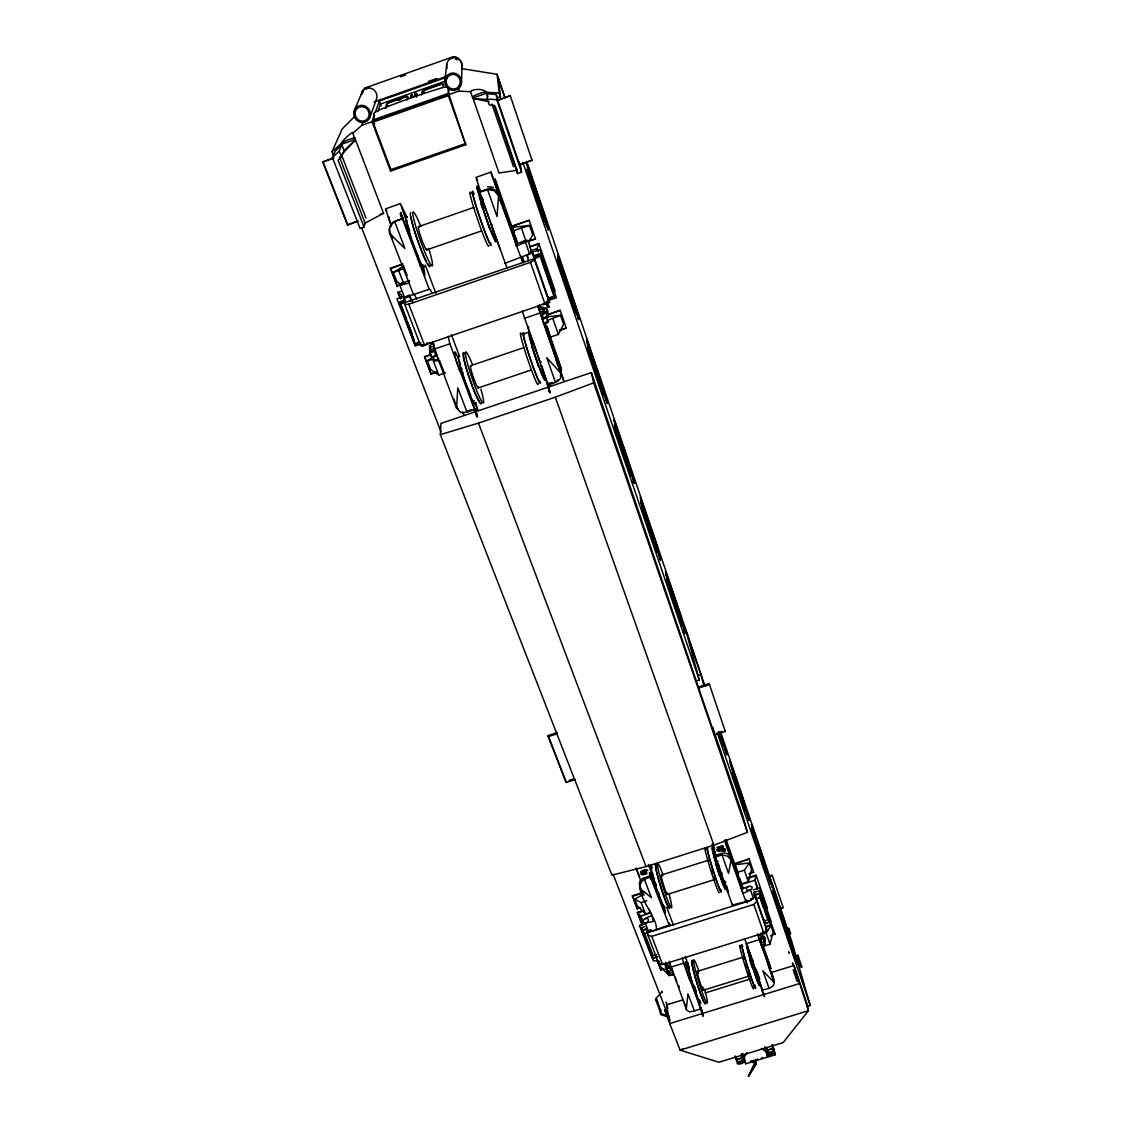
<?xml version="1.0" encoding="UTF-8"?>
<svg xmlns="http://www.w3.org/2000/svg" width="1133" height="1133" viewBox="0 0 1133 1133"><rect width="100%" height="100%" fill="white"/><g stroke="black" fill="none" stroke-linecap="round" stroke-linejoin="round"><path stroke-width="1.5" d="M470.521 91.66C472.73 88.615 485.335 88.232 486.595 93.203L472.758 98.075L470.521 91.66L458.723 91.15L448.087 94.903L465.734 144.769L390.573 171.083L372.021 121.727L374.258 115.354M465.734 144.769L448.852 94.308L373.479 120.891L373.054 122.109L390.913 169.667L390.573 171.083M574.941 304.706L578.708 319.648L558.243 259.712M461.414 83.46L462.137 65.374M458.723 91.15L458.992 85.881M713.889 732.173L712.544 727.244L742.809 815.817L747.412 832.344L713.889 845.161L645.994 866.603L611.905 875.129L440.34 434.633L440.921 423.445L591.341 372.573L714.626 734.892L725.29 731.479L724.993 730.403M467.037 412.157L460.862 412.469L456.557 408.234L457.789 387.798L467.037 412.157L474.642 409.594L449.829 343.823L448.201 336.26M431.461 352.321L429.619 347.519L433.897 346.061L438.683 360.421L434.463 361.087L433.302 357.107M432.735 350.72L429.889 351.697L431.39 357.136L435.667 355.677L435.752 354.417M435.667 355.677L434.151 350.239M436.078 372.417L431.121 374.117L424.549 356.64L429.534 354.926M487.544 189.65L494.073 190.571L498.577 195.853L497.047 216.587L487.544 189.65L479.5 192.426L506.933 267.7M431.39 357.136L431.489 355.875M506.734 215.284L516.053 243.85L526.194 240.408L527.964 240.38L527.695 241.187L516.336 246.059L514.226 236.372L507.825 217.182M427.849 342.874L427.75 344.078L422.071 346.018L422.198 344.8M447.323 95.186L373.593 121.189L373.649 113.796A8.611 1.813 -20.6 0 1 379.852 109.745A156.354 35.576 -20.5 0 1 441.813 87.864A8.639 1.827 -20.2 0 1 448.031 87.538L448.965 94.605M431.121 374.117L424.549 356.64M448.087 94.903L448.541 89.776M545.327 303.885L549.618 302.412L548.032 296.676L548.811 301.307L544.86 303.757L424.436 344.928L420.47 345.197L420.74 342.548M654.392 880.766L655.115 886.997L650.838 875.696L644.323 877.749A7.18 6.005 -9.5 0 0 639.663 885.553L641.816 891.189M686.286 1009.333L687.943 993.924L694.387 1010.891L689.53 1011.939L686.598 1009.985L669.136 961.294M444.986 80.046L446.699 64.269M443.159 87.283L443.513 84.139A11.358 1.345 -19.9 0 0 433.047 86.405A11.358 1.345 -19.9 0 0 422.127 91.688L421.504 94.931M410.741 301.236L409.679 295.458L406.818 296.435M420.47 345.197L404.807 304.55L403.957 297.427M401.209 298.305L401.691 295.147L398.023 292.087L400.501 298.517M400.246 303.049L413.899 339.263M361.342 94.365L362.503 90.484L365.123 87.963L453.455 56.664C459.431 56.409 463.383 63.703 461.952 69.028M403.065 220.114L400.969 212.678L400.232 214.123L402.555 220.284L402.597 219.236M402.555 220.284L402.895 218.428L395.12 221.133A8.866 8.554 44 0 0 390.106 232.223M390.474 268.266L397.343 286.522L390.474 268.266L402.824 263.989M432.112 293.447L430.398 289.722L429.28 289.354L401.124 215.298L400.969 212.678M422.085 94.138L422.708 90.923L440.68 84.578M722.018 854.891L727.584 856.151L731.153 860.032L728.533 873.373L722.018 854.891L715.291 857.001L732.598 905.749C734.467 902.76 759.549 901.5 753.799 894.39M417.114 94.421L416.321 95.597L415.414 93.742L416.293 93.43L417.199 95.285M416.321 95.597L416.25 94.733M416.519 97.268L416.293 93.43M415.414 93.742L415.06 95.356L415.953 95.045M414.522 96.447L415.584 91.646M412.752 95.965C411.506 98.585 413.163 94.79 411.775 96.673M411.916 94.974L410.642 96.914L411.916 94.974L412.823 96.829M407.087 100.016L407.908 96.716A11.344 1.345 -20 0 0 397.697 98.897A11.344 1.345 -20 0 0 386.594 104.236L385.291 108.315M762.92 946.423L770.043 944.214L773.088 931.907L770.922 925.604L767.423 926.043M735.076 864.762L741.095 883.981L748.346 881.715L751.59 869.563L749.338 863.006L735.076 864.762L734.708 863.544L749.154 858.998L753.686 872.297L748.885 873.798M748.262 877.565L756.065 875.115L755.017 880.228L757.495 889.278M364.033 227.011L338.101 160.22L341.5 157.02L344.12 150.618L341.883 144.812L335.226 151.114L332.422 157.529L360.025 228.413L364.033 227.011L365.109 223.13L339.461 156.949M715.447 851.45L715.546 852.257M528.12 240.564L531.816 253.07L504.681 263.394M385.772 108.456L387.387 103.4L405.302 97.07M358.141 221.261L347.463 224.985L356.782 221.261M377.785 111.742L380.419 104.066L446.048 80.882M375.377 112.181L379.286 101.035L446.501 77.285M658.854 961.945L659.746 964.296L663.4 963.503M369.726 117.719L376.34 99.562A8.129 7.676 60.8 0 0 371.369 88.402A8.129 7.676 60.8 0 0 361.512 94.436M529.564 246.753L538.826 243.553L537.169 248.495L537.623 251.342M352.816 133.283C354.459 129.431 341.67 140.988 341.217 143.565L341.5 144.288L355.181 139.472L352.816 133.283L361.767 125.338L362.999 122.109M332.422 157.529L339.206 151.114L341.883 144.812M341.5 144.288L342.067 142.956A7.265 0.935 -20.3 0 1 347.576 140.053A7.265 0.935 -20.3 0 1 354.997 137.9M354.431 110.128L362.064 92.439M362.659 92.807L363.339 91.249M333.513 155.49L332.04 151.709L342.194 128.935L355.705 115.453M347.463 224.985L322.749 162.005L333.796 157.742M754.705 1063.476L748.389 1076.35L756.263 1064.071L756.037 1063.08L754.705 1063.476L748.389 1076.35L756.037 1063.08M544.945 323.047L549.93 337.294L558.371 334.419L563.611 324.307L560.509 315.3L547.097 316.843M767.423 1055.857L767.168 1055.135L774.519 1052.897L775.085 1054.809L755.229 1060.885L756.263 1064.071L754.946 1064.482L754.139 1062.287L751.675 1061.975L745.726 1063.788L743.673 1058.25L746.916 1052.614M528.771 241.782L532.779 234.871L529.522 225.439L512.357 227.393L517.384 244.204M763.345 934.045L766.205 933.153L770.922 925.604M686.669 967.752L686.046 968.573M501.126 201.221L490.915 172.089L501.395 202.892L501.82 201.844L503.434 205.894M737.073 872.481L744.353 870.201L749.338 863.006M545.015 216.672L548.16 229.872L527.227 169.256M646.405 927.998C643.969 937.345 666.955 924.131 669.334 925.534L669.206 923.041L670.113 924.726M490.915 172.089L475.973 177.357L480.534 191.307M716.396 849.934L720.092 847.357L723.321 847.201M410.16 233.78L409.112 234.913L402.895 218.428M655.894 998.47L662.069 991.814M646.858 928.692L642.057 930.207L652.877 958.206L657.65 956.719L652.934 958.518L642.099 930.505L646.915 929.003L647.934 935.362L658.783 963.503L662.564 964.523L763.784 933.04L766.687 929.924L763.741 919.444L766.234 927.587L770.412 924.344L768.556 917.942M341.288 155.009L355.507 139.883L383.535 213.273L365.109 223.13M647.934 935.362L651.73 936.34L753.842 904.431L756.787 901.344L754.082 891.997L756.093 898.795L758.529 898.03L760.583 895.821L759.209 890.85L754.366 892.365M641.547 871.73L644.762 870.201L647.198 870.441M421.122 344.814C419.706 347.59 428.6 344.63 427.24 342.718M451.061 58.236L453.455 56.664M408.999 295.132C407.993 296.407 401.45 299.112 402.555 296.605M344.12 150.618L355.507 139.883M651.121 929.527L648.303 930.972L645.201 922.899C637.879 921.71 649.846 914.968 652.226 916.526M332.04 151.709L341.217 143.565M640.527 871.971L643.204 870.257L647.878 870.201M640.754 873.246L646.589 871.15M640.981 874.534L646.787 872.438M406.804 216.771L400.402 203.628L409.749 230.835M400.402 203.628L385.503 208.897L391.282 226.076M717.883 847.456L721.169 846.195L723.605 846.634M755.229 1060.885L755.456 1061.876L757.665 1059.341L755.201 1061.168L751.406 1061.253L751.675 1061.975M717.019 847.569L723.01 845.94M717.685 850.076L722.018 848.362L725.134 848.929M718.478 850.062L720.56 848.943M718.025 851.35L722.33 849.637L725.432 850.203M718.761 851.35L719.738 850.671M651.107 877.239C622.031 881.743 659.548 917.093 656.163 929.655M400.884 284.241L396.89 281.777L393.321 272.501L403.419 266.241M445.467 372.842L438.797 375.108L430.71 369.57L427.311 360.733L434.378 356.442M404.807 304.55L408.772 304.182L530.456 262.332L534.464 259.953L532.722 253.084L534.28 258.735M649.79 912.617L645.484 913.963L637.157 905.508L634.664 899.05L642.397 894.928M402.767 219.122C395.771 219.618 386.721 225.609 389.823 233.625L413.587 294.75L414.791 295.104L416.547 298.8M642.878 873.628L643.983 873.09M642.425 874.832L646.985 873.741M783.158 907.59L780.495 908.878L769.293 875.809L772.224 875.342L783.158 907.59L780.255 908.043M769.534 876.63L772.224 875.342M547.211 320.497L560.509 315.3M761.418 1058.038L762.651 1057.514M524.211 318.415L539.804 313.09L543.755 310.13L542.99 307.185L538.317 307.185L560.608 372.998C563.427 380.787 553.216 383.733 547.777 384.866L522.228 310.952M393.321 272.501L404.325 268.379M748.658 886.303L746.293 888.116L746.817 890.085L749.706 890.241L751.703 888.994L752.227 887.323L750.244 886.091L741.803 888.867L735.005 868.345M524.367 240.918L520.868 243.071L525.542 242.377L529.678 254.259L526.151 255.222M401.252 283.377L397.584 285.828L409.112 283.038L409.466 280.559L401.252 283.377L404.679 283.137L400.006 285.672L404.509 297.356L429.28 289.354M440.34 434.633L478.494 423.119L555.326 397.187L593.65 382.855L591.341 372.573M683.27 1048.917L680.055 1050.121L669.716 1023.581L666.586 1004.886L683.341 999.703M769.349 968.729C776.969 983.019 776.615 987.608 762.452 989.902L744.664 938.662M400.544 76.732L405.543 74.962M428.501 81.392L436.814 78.46M374.102 101.928L445.524 76.69M412.044 96.73L412.908 96.418M416.406 95.186L417.284 94.875M373.111 119.928L448.512 93.345M361.767 125.338L372.021 121.727M373.054 122.109L448.767 95.427M519.693 164.497L532.071 160.178L519.75 164.951L497.713 100.497L497.444 97.835L500.489 96.772L498.463 79.098L504.681 97.381M497.67 100.115L510.247 95.696L532.156 160.631M322.749 162.005L333.598 158.195M497.713 100.497L510.247 95.696M390.913 169.667L465.762 143.452M380.249 214.406L383.535 213.273M498.478 194.564A8.837 8.682 63.6 0 0 487.332 189.069L479.486 191.789C479.67 198.162 475.024 183.829 477.687 187.03L485.391 208.444M389.384 217.069L388.407 217.423L391.48 225.509M494.13 180.614L495.135 180.26L495.022 178.773L512.796 229.22M400.473 212.862L401.436 213.571M476.781 186.294L477.687 187.03M476.809 187.469L477.29 186.109M497.444 97.835L496.282 94.436L486.949 93.742L487.275 99.01L489.357 105.043L494.115 105.397L517.526 173.59L521.591 172.174L520.571 165.531M477.205 188.829L477.319 187.285M403.334 218.598L400.94 213.74M479.5 192.114L479.018 193.701M478.622 192.794L479.528 193.516M418.573 226.628L473.651 207.495M426.518 249.954L481.511 230.92M529.182 220.298L512.017 226.232L529.182 220.298L535.527 238.865L529.309 241.003M390.418 268.563L402.781 264.286M512.725 230.905L529.522 225.439M419.762 265.618L422.878 264.541M545.171 224.773L546.021 224.49L544.52 218.131M529.267 240.734L535.527 238.865M401.309 291.252L397.966 292.399L400.459 298.829M529.607 247.036L538.883 243.836M530.867 250.662L537.169 248.495L538.274 251.724M403.136 296.648L396.947 298.786L415.216 346.018L420.23 344.305M530.442 252.815L539.846 249.572L556.416 297.738L548.684 300.387M403.787 298.531L409.523 296.563M405.472 299.863L399.779 301.817L399.368 304.423L537.198 257.729L539.988 256.044L539.605 253.693L533.827 255.676L534.266 256.936M405.288 301.151L399.567 303.12L415.018 344.885L420.612 343.752M534.011 256.865L539.79 254.868L553.995 296.138L548.273 298.106L534.025 256.993L539.818 255.01M405.274 301.307L399.552 303.276L415.16 343.639L419.422 342.024M557.663 261.256L558.512 260.972L557.988 258.423M539.053 310.13L543.373 308.658L545.072 313.515M546.191 308.049L549.137 307.043L547.621 302.667M449.829 343.823L434.364 349.106L429.846 349.049L429.393 346.004L433.429 343.03L434.364 349.106L456.557 408.234M543.387 312.935L546.262 311.957L547.919 317.367L543.613 318.84L541.956 313.43M429.789 352.944L434.066 351.485M542.126 314.592L546.446 313.119L546.262 311.957M547.975 314.492L560.184 310.329L566.259 328.103L559.575 330.369M424.521 356.98L431.163 354.714M548.032 314.818L560.184 310.329M544.874 317.183L547.735 316.206M434.52 360.308L438.783 358.849M575.068 312.34L575.904 312.057L574.473 306.179M523.488 333.938L528.672 332.167M431.149 373.748L436.106 372.063M559.504 330.043L566.259 328.103M470.592 365.732L523.729 347.647M459.162 369.981L462.193 368.961M478.154 387.968L531.221 369.967M560.509 370.279L561.458 369.953L561.076 367.743L546.715 326.318M467.221 411.137L471.682 409.622M547.933 387.982C546.248 374.584 553.272 408.092 547.65 383.931L552.125 382.416M475.124 408.942C477.007 419.252 479.217 419.479 475.124 408.942L477.234 416.661M476.752 416.831L475.138 411.109M549.335 388.959L549.505 392.245M549.193 391.551L550.001 392.075M603.308 395.275L604.13 395.006L602.968 390.134M615.29 432.282L616.918 431.73L614.029 419.819L615.035 422.623M630.33 474.6L631.123 474.33M632.313 482.247L633.928 481.695L628.999 463.553M642.567 512.371L644.181 511.833L640.329 497.203L641.717 501.098M656.191 550.553L656.984 550.298M656.63 552.012L657.409 551.757L655.426 544.322M666.388 580.464L667.167 580.209M666.388 580.648L667.167 580.393M681.429 624.835L682.208 624.58L680.027 616.635M683.397 632.186L684.955 631.676L680.324 614.766M697.758 675.58L700.86 674.574L685.748 630.146L699.273 679.899L695.931 680.99M575.238 779.561L566.217 782.464L548.245 736.648L548.145 735.558L557.28 732.612M698.353 687.065L709.145 683.581L725.29 731.479M548.245 736.648L557.379 733.688M698.622 688.099L709.442 684.615L709.145 683.581M569.106 780.368L573.624 778.923M717.373 732.853L721.948 731.38M722.018 743.815L722.769 743.574M733.136 778.116L734.623 777.635L735.02 778.796L729.765 760.285L730.842 763.302M744.905 808.608L744.169 808.849L741.789 800.465M744.65 810.421L745.372 810.194L742.766 801.073M649.478 872.792C657.027 892.691 645.102 865.442 651.404 876.333M732.47 860.485L730.997 856.633L732.371 862.695L730.374 856.987A7.209 6.047 -12.8 0 0 721.494 853.418L714.937 855.486L715.504 859.749L713.308 852.653L718.988 866.901L718.294 863.672M649.974 875.667L649.903 872.651M713.988 855.486L713.733 852.526M715.504 859.749L715.121 856.251M650.356 876.984L669.334 925.534M714.385 856.803L715.929 859.621M661.318 875.087L708.819 860.117M650.441 878.981L653.529 878.004L654.364 881.106M640.457 907.845L637.284 908.836L632.384 895.736L643.516 892.237M632.469 896.345L643.615 892.846M734.864 864.139L749.154 858.998M365.123 87.963L368.48 87.482M365.548 89.125L366.95 88.686M634.664 899.05L641.136 902.619L646.901 900.806M667.394 894.404L714.994 879.449M750.329 872.707L753.686 872.297M765.455 871.362L766.177 871.135L763.925 863.261M641.915 924.358L637.412 912.348L643.601 910.408M643.7 911.017L637.511 912.957L640.91 916.016L642.142 919.217M748.431 878.16L756.235 875.71M650.753 912.929L640.91 916.016L642.369 925.321L639.465 925.59L652.169 958.405M742.951 888.923L741.775 884.377L755.017 880.228L757.821 888.357M770.61 884.278L771.998 884.165M639.465 925.59L644.167 924.117M753.289 889.943L759.606 887.96L771.091 921.356L764.888 923.31M644.847 926.652L641.646 927.658L642.453 932.756L645.102 933.507L751.221 900.31M771.559 887.125L772.692 886.488M755.116 895.141L759.974 893.625M778.456 907.321L779.702 906.938L779.008 904.97L777.762 905.366L778.229 906.811L779.476 906.428L794.46 957.994L786.359 934.229L771.856 883.882M777.833 909.176L779.122 908.779L787.279 932.856M778.314 910.677L779.589 910.281M656.772 954.453L653.146 955.586L644.521 933.252M764.095 921.002L767.763 919.854L759.931 897.152M658.896 961.011L653.302 960.812L652.452 955.615M669.631 963.347L666.034 964.466L667.167 967.426M758.076 935.83L761.702 934.711L764.846 943.704L761.22 944.823L761.957 947.627L765.214 945.106L764.478 942.316M668.158 965.953L665.765 966.69L667.28 971.887L670.878 970.769L669.362 965.571M788.865 928.352L788.37 929.145L788.865 928.352L790.607 933.535L787.577 934.484L787.152 933.125L789.503 932.402L787.322 933.719M656.843 959.538L660.893 970.046L663.995 969.083M770.412 936L774.944 933.918M682.321 958.065L683.553 963.192L670.538 967.242L666.473 966.421L665.581 962.526M746.08 943.761L759.181 939.682L762.254 936.623L761.149 932.799M666.162 968.984L669.759 967.865M760.654 939.611L764.279 938.478L763.684 936.24L765.313 941.424L761.688 942.557L760.059 937.373A2.691 2.195 -13.3 0 0 759.804 937.926M787.407 933.889L790.607 933.535M658.386 960.642L660.78 966.846L669.107 975.555L671.926 974.677M697.319 971.378L743.446 957.059M655.639 1000.085L656.715 998.924L661.644 1013.851L669.348 1016.315M797.915 955.19L796.697 955.572L800.521 966.803L801.952 967.2L797.915 955.19L798.142 955.955M769.973 968.885L770.78 968.644L769.732 964.693L762.906 944.993M703.267 990.256L749.48 975.952M705.137 992.961L750.386 978.969M770.497 972.751L793.964 965.486L807.121 1004.008L808.424 1010.693L783.215 1042.558L718.889 1062.258L680.055 1050.121L808.424 1010.693L793.964 965.486M659.817 1010.31L661.006 1009.942M664.646 1010.565L665.737 1009.39M798.51 981.702L794.417 969.607L793.185 969.99L797.051 981.291L798.283 980.909M701.044 1007.959L702.828 1015.664L701.044 1007.959C709.598 1040.349 687.065 964.211 696.427 991.913M761.829 989.194L764.548 996.629M762.75 992.848L756.688 971.732M763.769 993.542L764.449 996.502M669.716 1023.581L799.176 983.656M806.937 1006.486L810.251 1005.467L791.556 940.829L720.942 732.994M742.257 1054.752L743.602 1054.341L745.726 1063.788M736.096 1059.737L742.228 1057.868L736.096 1059.737L735.19 1055.998M766.956 1050.305L773.103 1048.422L766.956 1050.305L766.177 1047.161M741.379 1053.945L742.823 1060.446L737.654 1062.032L736.308 1058.42M767.14 1048.988L768.443 1052.614L773.627 1051.013L772.026 1044.569M772.819 1045.759L774.405 1052.047L768.471 1054.511A5.523 4.362 -12.4 0 0 770.695 1054.582M768.896 1055.404L774.788 1053.605L774.519 1052.897M751.406 1061.253L757.665 1059.341M764.577 1046.821L767.466 1056.353L774.83 1054.101L775.085 1054.809M694.387 1010.891L700.803 1008.922L683.553 963.192M645.343 918.693C649.832 917.022 649.067 923.168 645.201 922.899L653.075 921.568L652.509 918.212M427.311 360.733L432.806 359.515L438.797 375.108M546.432 301.449C552.847 300.231 544.803 305.641 542.268 304.211M750.315 1061.295L751.604 1061.026M487.572 186.775L493.337 187.228M720.248 847.64L722.684 847.526M721.07 851.18L724.242 851.025M517.526 173.59L517.045 170.219L499.016 173.037L473.07 98.486L487.388 99.534M717.855 860.938L717.94 861.76M750.967 898.639L753.318 898.115L750.471 889.929L742.979 893.413L734.425 865.725M762.778 932.586C765.087 933.195 768.726 929.598 765.554 928.281M531.08 252.149L532.227 252.447M549.137 307.043L547.706 307.001L546.588 303.771M486.298 92.34L499.171 92.892L500.489 96.772M487.275 99.01L496.806 99.732L521.591 172.174M807.418 1005.722L808.24 1005.807M461.542 68.589L497.104 74.296L505.077 97.764M473.07 98.486L489.13 101.715M483.394 199.422L482.63 199.323L483.281 199.805M528.771 327.281L527.978 327.055L528.658 329.604M723.336 850.104L725.502 851.053M668.201 1017.023L660.497 1014.559L659.76 1009.985M724.157 849.169L725.148 849.764M761.404 1048.464L765.71 1051.509M640.159 888.669L651.362 897.619L644.436 879.35M389.823 233.625L404.906 248.524L394.794 221.898M773.952 982.269L762.849 970.74L768.896 987.891M560.608 372.998L546.743 357.603L555.439 382.26M409.679 295.458L413.035 302.723M724.469 840.389L730.927 858.573L724.993 840.346M411.038 95.285L411.945 97.141M386.381 209.775L386.905 210.823M748.97 975.173L749.324 975.881M716.127 854.792L716.523 855.897M651.957 916.498L651.433 915.252M500.276 249.288L499.441 247.291M502.967 204.691C500.814 201.547 508.929 223.881 506.338 214.349M462.236 412.214L463.723 414.749L463.539 412.809M732.485 903.851L732.598 905.749M528.063 257.673L526.944 255.081L528.474 260.732M549.618 302.412L548.584 299.99L554.207 297.271L553.74 294.722M476.596 178.334L477.56 180.77M527.836 166.183L527.553 165.503L528.7 172.457L526.944 163.888L528.842 169.044M552.054 344.644L550.978 342.364L550.992 343.979L543.415 321.899L543.812 324.576L548.018 322.367L547.777 320.908M728.193 892.223L728.561 893.016L728.335 892.053M713.776 876.914L714.356 878.372M699.401 999.773L699.741 1000.666M322.962 161.552L346.995 222.833M548.145 735.558L566.217 782.464M544.647 323.132L552.833 345.622M655.511 999.292L659.944 1011.103M666.586 1004.886L667.861 1008.172M361.668 227.846L441.02 431.843M613.052 874.124L670.042 1020.479L668.98 1021.669L664.519 1009.758M752.071 825.759L756.957 843.264L751.448 823.918L752.411 826.75M548.499 383.039L549.689 385.673L549.307 383.79M732.074 859.38C730.332 855.727 735.218 871.277 734.949 868.445M400.87 304.664L406.492 319.194M407.738 322.423L412.1 333.725M651.942 954.298L641.986 928.508L652.155 955.586M341.571 155.009L365.959 218.06M339.206 151.114L341.5 157.02M408.772 304.182L424.436 344.928M651.73 936.34L662.564 964.523M632.384 895.736L637.284 908.836M657.891 961.917L660.893 970.046M637.412 912.348L641.816 923.749M650.724 865.286L651.942 868.487M668.3 970.386L669.433 973.346L673.016 972.227L673.526 975.088L669.688 974.777L669.178 971.916M398.604 270.348L403.631 283.434M641.136 902.619L645.484 913.963M664.929 964.65L669.107 975.555M636.364 868.331L639.409 876.333M636.01 868.317L640.612 880.383M403.433 265.745L407.2 275.631M440.864 363.778L444.433 373.154M649.039 908.992L650.838 913.68M675.027 977.057L676.741 981.532M670.764 966.307L672.45 970.754M390.743 233.865L392.613 238.78M453.738 398.788L456.033 404.793M684.176 1002.068L685.663 1005.991A6.897 5.566 -10.4 0 0 685.989 1006.656M474.543 402.838L477.744 410.004L475.747 402.47M648.402 864.394L653.529 878.004M416.661 253.693L425.017 275.248L423.459 266.085M478.494 423.119L645.994 866.603M665.793 574.544L666.147 575.536M373.479 120.891L374.697 124.106M425.243 265.094L435.823 293.235M451.387 334.617L459.417 356.074M666.714 907.292L673.484 925.335M460.409 364.217C449.872 335.156 455.622 365.619 462.108 374.202L462.533 372.771A8.667 0.864 71 0 1 462.958 372.587M689.53 972.666C680.664 944.639 687.604 979.479 691.328 982.028L690.606 977.411M666.402 573.765L666.077 573.142M641.264 499.809L640.867 498.959M379.286 101.035L381.141 106.006M741.492 1056.834L742.823 1060.446M587.63 342.01L586.54 338.979L591.214 356.725M586.427 341.245L586.951 342.761M685.168 956.464L689.374 967.851M558.98 257.715L558.328 256.016L560.113 264.782L557.818 254.458L559.504 259.23M557.932 257.545L558.272 258.466M767.112 958.15L762.764 946.749M747.78 972.043L748.446 973.856M752.765 1061.904L753.02 1062.627M439.731 360.761L440.27 362.22M731.153 860.032L745.84 901.599M643.53 894.036L644.011 895.367M498.577 195.853L522.61 262.304M772.366 977.227L773.088 979.054A6.925 5.594 -13 0 1 773.287 981.164M712.912 843.858L714.64 848.702M774.405 1052.047L774.604 1052.628A5.523 4.362 -12.4 0 1 771.814 1054.341M772.338 1047.402L773.627 1051.013M655.922 883.726L656.517 885.355M552.677 346.316L553.386 348.27M553.456 348.723C546.347 330.17 559.829 369.91 555.113 353.765M711.977 844.326L716.311 856.534M757.014 971.406L759.832 979.337M492.954 229.008L498.917 245.847M529.975 333.414L535.583 349.219M723.93 880.228L727.853 891.303M752.694 961.336L748.559 949.666M547.65 383.931L541.588 365.378M477.177 187.2L479.132 192.61M547.225 384.554L549.675 391.381M713.45 852.908L714.696 856.378M726.069 839.709L735.784 867.241M555.326 397.187L713.889 845.161M546.446 313.119L547.919 317.367M764.279 938.478L765.313 941.424M546.205 316.758L547.905 321.63L543.599 323.103L539.62 311.745M512.017 226.232L513.943 232.506M515.09 235.791L517.399 242.377M522.554 257.134L524.296 262.12M539.237 304.876L540.384 308.176M547.267 327.125L548.924 331.87M736.365 868.303L738.107 873.869M739.835 878.84L742.908 887.635M495.135 180.26L504.086 206.149M556.799 356.64L561.458 369.953M725.828 840.091L733.901 863.658M767.636 959.651L770.78 968.644M521.038 256.058L523.347 262.686M746.137 899.574L747.298 902.902M516.082 243.779L517.115 246.725M555.85 356.966L563.823 380.9L555.807 358.665M768.925 965.897L773.131 979.025L757.495 933.804M759.124 938.832L761.22 944.823M761.957 946.721L767.225 959.963M527.426 167.726L528.006 169.497M587.347 341.033L588.126 343.441M558.144 257.998L558.711 259.712M615.502 423.983L614.511 421.306L619.227 439.052M666.827 574.983L665.538 571.358L671.671 593.125M640.641 500.588L640.995 501.636M534.464 259.953L548.811 301.307M756.787 901.344L766.687 929.924M521.392 227.917L526.009 241.216M552.862 318.571L558.371 334.419M744.353 870.201L748.346 881.715M766.205 933.153L770.043 944.214M530.456 262.332L544.86 303.757M753.842 904.431L763.784 933.04M528.02 166.537L544.449 214.958M759.507 891.713L768.896 919.203M759.592 895.92L763.5 907.264M755.003 894.475L755.343 895.452M528.899 330.354L529.423 331.827M495.008 105.964L517.045 170.219M491.92 103.995L513.461 166.664M538.826 243.553L555.184 291.096M756.065 875.115L767.452 908.227M486.949 93.742L487.969 96.687M775.128 934.527L770.922 922.319M522.837 162.331L699.273 679.899M717.401 733.093L810.251 1005.467M593.65 382.855L747.412 832.344M766.758 958.546L765.511 955.572M788.2 928.564L789.673 932.983M526.718 161.453L704.995 686.074M559.419 258.862L574.403 303.049M588.027 343.002L602.374 385.347M615.375 423.473L629.141 464.091M641.575 500.531L654.775 539.52M666.671 574.374L679.361 611.834M730.643 762.566L742.058 796.272M752.199 825.985L763.628 859.763M773.357 890.326L783.37 922.234M527.992 169.341L543.642 215.426M558.668 259.528L573.61 303.545M587.305 343.724L601.609 385.857M614.695 424.252L628.404 464.615M640.924 501.353L654.081 540.059M666.062 575.238L678.681 612.401M730.119 763.529L741.435 796.867M751.703 826.977L762.594 859.083M548.216 229.801L545.539 218.258M578.722 319.449L575.833 307.539M587.475 345.622L607.217 403.419L603.393 388.492M633.928 481.695L634.466 483.494L614.383 424.677M644.181 511.833L643.714 510.473L646.022 517.767M659.987 558.3L660.539 560.127L640.641 501.862M684.955 631.676L685.522 633.531L666.94 579.147M726.267 753.063L726.848 754.96L718.804 731.946M748.545 818.536L749.083 820.49L732.428 771.955M751.561 827.826L770.539 883.513L764.817 863.573M773.244 892.096L777.196 903.709M527.157 169.794L542.792 215.709M557.833 259.811L572.788 303.828M587.63 347.349L600.802 386.126M614.468 426.192L628.56 467.688M641.845 506.621L652.735 538.657M666.516 579.147L678.794 615.261M732.286 772.366L740.713 797.094M751.547 828.874L761.886 859.296M528.544 174.34L544.817 222.11M559.093 264.074L575.606 312.581L573.794 305.414M588.664 350.904L603.847 395.502L601.779 387.642M615.814 430.682L630.84 474.812L628.56 466.343M641.802 506.975L656.149 549.137M667.804 583.353L680.905 621.847M718.634 732.654L721.948 742.37M732.485 773.357L744.636 809.004L741.52 798.283M756.504 843.873L765.908 871.518L762.665 860.443M779.164 911.144L782.974 922.333M528.275 174.978L540.526 210.936M565.806 285.148L575.451 313.671M588.339 351.343L595.972 373.918M597.473 378.153L601.34 389.511M615.559 431.234L628.872 470.308M642.977 511.734L651.376 536.405M654.18 544.633L655.865 549.562M670.056 591.27L680.876 623.192M718.619 733.844L721.664 742.752M733.391 777.181L744.367 809.401M756.093 843.858L765.639 871.9M763.444 866.957L761.73 861.944L762.212 863.247M679.191 611.197L680.494 615.205M761.773 858.913L762.24 860.358M719.328 731.833L720.673 735.983M736.903 784.829L734.623 777.635M654.619 538.926L655.271 541.008M740.614 796.726L741.081 798.184M678.596 612.075L679.559 615.021M602.246 384.866L607.189 403.107M653.996 539.775L654.477 541.291M574.304 302.638L575.748 307.029M628.348 464.346L629.353 467.433M653.217 540.03L653.699 541.546M544.378 214.619L545.157 216.941M601.552 385.617L602.983 390.035M573.567 303.332L574.119 304.989M543.599 215.256L544.18 216.955M561.883 270.56L559.589 263.224M572.746 303.616L573.652 306.462M530.442 178.136L528.148 170.828M762.976 857.695L764.194 861.392M741.846 795.522L742.497 797.604M762.481 858.687L762.948 860.131M741.336 796.499L742.653 800.606M758.841 849.297L756.575 842.145M732.824 861.349L733.405 863.275M554.037 350.437L555.439 354.53M505.233 210.922L505.828 212.721M711.467 870.158L712.275 872.665M762.92 859.989L763.373 861.406M742.455 797.335L743.645 801.116M762.212 860.202L763.09 862.964M720.489 732.754L721.14 734.75M741.053 798.057L741.52 799.501M719.058 733.433L719.526 734.892M655.299 540.965L655.965 543.019M654.492 541.262L654.987 542.778M629.707 465.649L634.395 483.083M601.241 387.429L601.651 388.704M574.063 304.89L574.629 306.561M544.109 216.828L544.69 218.556M543.259 217.111L543.84 218.839M537.75 305.641L538.812 309.167M748.361 949.057L747.61 946.579M767.211 959.764L767.792 961.591M719.526 733.66L722.061 742.427M678.794 613.973L681.103 622.116M654.208 541.716L655.001 544.237M789.913 940.418L798.057 964.452L782.79 915.719L789.616 939.441M543.826 217.38L545.129 222.479M432.806 341.529L433.741 345.083M764.081 861.179L764.761 863.219M763.33 861.307L763.798 862.751M742.965 799.048L744.055 802.518M742.186 799.147L742.951 801.626M745.457 964.934L746.236 967.426M741.449 799.374L742.228 801.852M720.999 734.425L721.693 736.549M720.191 734.496L720.97 736.988M719.455 734.736L719.795 735.827M679.474 614.808L679.97 616.338M678.709 615.049L679.035 616.125M655.766 542.523L656.857 546.021M654.888 542.523L655.384 544.081M654.208 543.033L654.605 544.336M714.413 855.358L714.81 856.661M629.24 467.136L629.75 468.722M628.447 467.405L628.957 468.977M602.459 388.435L604.526 396.38M741.01 881.871L741.775 884.377M725.332 881.446L725.786 882.919M573.794 306.845L574.389 308.856M733.872 864.762L734.552 866.773M543.684 218.414L543.982 219.434M787.789 934.541L792.845 951.451M764.506 862.525L770.327 882.55M763.67 862.397L764.109 863.799M762.962 862.624L763.401 864.012M721.409 735.756L722.103 737.909M768.117 962.852L771.219 973.686M719.937 736.223L720.22 737.215M650.399 875.526L650.781 876.843M680.721 616.083L685.394 632.95M734.311 866.178L734.666 867.439M779.15 910.04L781.94 919.713M679.8 615.87L680.239 617.258M679.205 616.579L679.474 617.513M773.117 890.396L778.626 909.544M794.417 969.607L794.644 970.386M656.163 543.826L660.44 559.631M763.217 863.473L764.676 868.487M655.214 543.585L655.639 544.973M654.435 543.854L655.809 549.066M751.675 827.501L753.332 833.307M743.687 801.399L748.927 819.669M629.566 468.198L629.99 469.572M500.078 199.479L500.928 202.481M721.707 736.747L726.664 754.238M678.879 985.752L679.276 987.197M646.646 929.626L647.51 932.742M720.772 736.393L723.236 745.132L722.217 744.395M720.021 736.634L721.622 742.384M726.593 885.751L727.896 890.481M700.86 674.574L704.075 686.286M768.5 964.126L768.981 966.336L765.696 956.323M602.175 390.304L602.388 391.112M714.328 733.83L714.626 734.892M555.949 356.258L557.634 363.551M574.799 307.213L576.286 313.388M755.952 968.927L756.292 970.23M544.831 219.136L545.667 223.229M655.426 545.865L656.276 549.123M721.763 872.509L722.089 873.77M540.724 361.441L541.022 362.588M739.877 879.307L741.095 883.981M640.669 501.31L641.391 504.143M629.75 468.892L631.548 475.761L630.557 475.294M772.635 1044.753L774.604 1052.628L768.471 1054.511L766.928 1048.209M767.65 1049.385L768.443 1052.614M765.426 1047.657L767.466 1056.353M663.726 905.479L665.425 912.801L659.179 895.297M752.397 959.24L752.949 961.634M742.625 1053.534L743.673 1058.25M741.789 1053.563L743.772 1062.06L737.441 1063.349L743.772 1062.06A5.509 4.348 -11.4 0 1 737.654 1063.929L736.408 1058.59M743.489 957.612L743.73 958.759M658.57 892.365L658.84 893.64M553.074 292.781L540.129 255.534M650.838 875.696L651.574 879.888M547.352 294.75L547.083 294.622M658.344 960.841L658.783 963.503M491.906 224.518L492.402 227.478M549.236 332.946L549.703 335.85M543.429 317.665L543.613 318.84M519.268 161.707L519.75 164.951M497.104 74.296L499.171 92.892M468.609 390.134L468.977 393.618L474.642 408.631L474.656 411.265M496.282 94.436L496.806 99.732M486.595 93.203L486.524 92.099A7.308 0.949 -19.7 0 0 479.599 93.529A7.308 0.949 -19.7 0 0 472.744 96.942L472.758 98.075M742.016 1054.129A5.481 4.334 -11.4 0 1 741.223 1054.837M374.117 115.042A8.611 1.827 -20.6 0 1 374.357 114.532M422.68 93.218A11.358 1.36 -19.9 0 1 424.252 91.943M442.706 85.428A11.358 1.36 -19.9 0 1 443.739 85.414M447.082 68.462A8.143 7.747 72.6 0 1 453.667 57.769A8.143 7.747 72.6 0 1 462.052 67.484M455.508 59.128A6.897 6.571 72.6 0 1 457.151 59.709M387.16 105.766A11.33 1.345 -20 0 1 387.656 105.213M398.25 100.426A11.33 1.345 -20 0 1 400.969 99.506M407.229 97.962A11.33 1.345 -20 0 1 408.192 97.962M560.297 371.171A8.299 8.03 -7.7 0 1 560.297 376.34M557.918 379.81A8.299 8.03 -7.7 0 1 557.054 380.461M430.795 344.29A3.484 3.357 19.4 0 1 430.158 342.648M429.789 350.706A3.541 3.413 18.3 0 1 429.874 348.1M430.781 355.436A3.229 3.116 17.9 0 1 430.937 350.479M429.889 349.814A3.215 3.102 18.3 0 1 430.158 348.228M428.699 248.467A28.58 2.705 70.5 0 1 428.756 260.987A28.58 2.705 70.5 0 1 413.658 218.556A28.58 2.705 70.5 0 1 420.909 226.572M430.101 265.901A28.58 2.748 70.5 0 1 418.19 242.165A28.58 2.748 70.5 0 1 410.967 212.792M487.034 212.083A23.34 1.331 71.1 0 1 494.639 238.581A23.34 1.331 71.1 0 1 483.465 209.492A23.34 1.331 71.1 0 1 481.695 198.176M482.176 199.309A23.34 1.331 71.1 0 1 486.553 210.696M480.987 204.294A21.06 1.232 71.1 0 1 482.644 208.571M484.414 213.429A21.06 1.232 71.1 0 1 487.459 222.38M487.856 223.612A21.06 1.232 71.1 0 1 489.3 228.257M493.237 230.282A26.909 1.53 71.1 0 1 493.223 237.009A26.909 1.53 71.1 0 1 480.35 200.116A26.909 1.53 71.1 0 1 482.021 198.148M490.702 243.184A26.895 1.615 71 0 1 479.67 217.04A26.895 1.615 71 0 1 474.132 194.295M418.459 256.681A23.269 2.308 70.5 0 1 412.214 240.805M411.718 239.36A23.269 2.308 70.5 0 1 408.744 229.815M408.305 228.229A23.269 2.308 70.5 0 1 407.597 225.368M406.974 222.068A23.269 2.308 70.5 0 1 406.903 220.128M424.209 266.142A26.824 2.663 70.5 0 1 411.761 240.593A26.824 2.663 70.5 0 1 407.356 217.522M429.039 265.023A26.824 2.578 70.5 0 1 427.977 264.003M426.39 261.312A26.824 2.578 70.5 0 1 420.201 247.079M419.592 245.464A26.824 2.578 70.5 0 1 411.109 217.182M488.847 245.62A28.651 1.756 71 0 1 477.05 217.791A28.651 1.756 71 0 1 471.201 193.559M491.269 244.785A28.651 1.714 71 0 1 479.514 216.941A28.651 1.714 71 0 1 473.622 192.723M426.773 248.863A12.421 1.175 70.5 0 1 421.462 238.78A12.421 1.175 70.5 0 1 419.125 227.308M542.381 308.7A3.526 3.47 -6.9 0 1 546.984 313.855M546.191 302.978A3.47 3.427 -6.6 0 1 546.715 305.542M540.413 306.802A3.47 3.427 -6.6 0 1 539.832 305.131M543.047 312.184A3.229 3.172 -7 0 1 547.735 313.388A3.229 3.172 -7 0 1 545.879 317.807M543.302 308.601A3.201 3.158 -6.9 0 1 546.743 313.643M480.888 389.157A27.065 2.563 71 0 1 479.783 397.796A27.065 2.563 71 0 1 466.229 358.51A27.065 2.563 71 0 1 472.178 363.905M481.313 402.555A27.065 2.592 71 0 1 469.813 379.385A27.065 2.592 71 0 1 464.303 353.34M541.291 366.143A22.108 1.246 71.4 0 1 540.668 370.647A22.108 1.246 71.4 0 1 529.862 337.223A22.108 1.246 71.4 0 1 537.481 354.36M537.934 355.705A22.108 1.246 71.4 0 1 539.705 361.087M531.972 347.364A19.941 1.161 71.4 0 1 538.302 366.072M543.826 374.159A25.478 1.445 71.4 0 1 537.325 362.206A25.478 1.445 71.4 0 1 529.309 332.89M539.875 381.07A25.478 1.515 71.3 0 1 530.301 358.835A27.135 1.615 71.3 0 1 523.658 333.116M524.154 334.646A25.478 1.515 71.3 0 0 530.301 358.835A27.135 1.615 71.3 0 0 540.399 382.557M470.818 395.573A22.037 2.181 71 0 1 462.066 371.596M461.697 370.349A22.037 2.181 71 0 1 460.862 367.262M460.522 365.86A22.037 2.181 71 0 1 459.984 363.396M474.288 400.827A22.037 2.181 71 0 1 473.552 400.445M475.648 402.81A25.408 2.521 71 0 1 464.742 381.099A25.408 2.521 71 0 1 459.658 356.626M479.684 401.804A25.408 2.436 71 0 1 471.455 383.535A25.408 2.436 71 0 1 464.077 359.062M463.864 357.858A25.408 2.436 71 0 1 463.907 354.247M538.062 383.351A27.135 1.657 71.3 0 1 527.808 359.685A27.135 1.657 71.3 0 1 521.322 333.909M478.225 386.466A11.755 1.105 71 0 1 473.679 378.252A11.755 1.105 71 0 1 471.031 366.129M458.284 408.956A8.299 7.945 8 0 1 457.605 408.135M457.038 407.243A8.299 7.945 8 0 1 456.599 406.294M666.884 969.593A2.677 2.181 -9.8 0 1 666.7 965.812M669.164 894.504A23.311 1.898 72.6 0 1 668.867 903.256A23.311 1.898 72.6 0 1 657.99 868.501A23.311 1.898 72.6 0 1 663.074 875.058M669.66 906.811A23.311 1.926 72.7 0 1 661.148 888.215A23.311 1.926 72.7 0 1 656.064 864.167M718.081 863.743A19.034 0.935 72.3 0 1 724.029 886.077A19.034 0.935 72.3 0 1 714.144 856.605M713.323 853.418A19.034 0.935 72.3 0 1 714.881 854.608M715.461 863.544A17.179 0.864 72.4 0 1 716.382 866.278M716.835 867.666A17.179 0.864 72.4 0 1 719.37 875.951M723.718 881.715A21.938 1.076 72.3 0 1 722.542 883.244A21.938 1.076 72.3 0 1 712.813 852.37A21.938 1.076 72.3 0 1 715.773 856.534M720.758 889.377A21.938 1.133 72.4 0 1 713.535 871.631A21.938 1.133 72.4 0 1 707.842 849.283M663.315 905.366A18.978 1.615 72.7 0 1 656.885 889.193M656.389 887.606A18.978 1.615 72.7 0 1 654.548 881.332M654.138 879.859A18.978 1.615 72.7 0 1 652.466 872.608M664.774 906.938A21.881 1.869 72.7 0 1 656.715 889.504A21.881 1.869 72.7 0 1 652.013 866.901M669.15 906.839A21.881 1.813 72.7 0 1 661.233 888.074A21.881 1.813 72.7 0 1 655.88 865.244M719.243 892.62A23.368 1.232 72.4 0 1 710.504 869.493A23.368 1.232 72.4 0 1 705.406 848.589M721.183 890.651A23.368 1.204 72.4 0 1 713.493 871.759A23.368 1.204 72.4 0 1 707.445 847.951M667.337 892.846A10.126 0.821 72.6 0 1 665.751 891.331A10.126 0.821 72.6 0 1 661.842 878.896A10.126 0.821 72.6 0 1 662.083 876.177M763.642 931.793A2.946 2.408 -13.3 0 1 763.274 933.04M761.022 936.481A2.691 2.195 -13.3 0 1 764.293 939.682M761.079 940.305A2.691 2.195 -13.3 0 1 760.526 940.008M763.373 931.808A2.677 2.195 -13.3 0 1 763.033 932.941M704.57 989.265A22.858 1.77 72.9 0 1 704.953 999.547A22.858 1.77 72.9 0 1 694.274 965.302A22.858 1.77 72.9 0 1 698.891 971.066M705.392 1003.668A22.858 1.799 72.9 0 1 695.917 979.79A22.858 1.799 72.9 0 1 692.985 961.832M752.1 959.651A18.666 0.864 72.5 0 1 758.473 981.376A18.666 0.864 72.5 0 1 755.13 974.422A18.666 0.864 72.5 0 1 748.007 951.125M747.468 948.788A18.666 0.864 72.5 0 1 748.148 948.746M749.083 951.026A18.666 0.864 72.5 0 1 751.632 958.221M749.607 959.566A16.839 0.793 72.5 0 1 752.227 967.709M758.034 978.728A21.513 0.991 72.5 0 1 754.309 972.468A21.513 0.991 72.5 0 1 746.732 944.88M747.426 946.253A21.513 0.991 72.5 0 1 748.488 948.888M756.32 972.695A21.513 0.991 72.5 0 1 757.651 977.34M754.975 985.313A21.499 1.048 72.5 0 1 748.488 969.536A21.499 1.048 72.5 0 1 742.384 946.239M699.783 1000.991A18.61 1.501 72.9 0 1 695.648 992.72A18.61 1.501 72.9 0 1 689.657 972.822M688.921 969.466A18.61 1.501 72.9 0 1 688.552 967.086M700.605 1002.11A21.456 1.742 72.9 0 1 693.325 986.616A21.456 1.742 72.9 0 1 688.17 963.092M703.749 1001.303A21.456 1.685 72.9 0 1 696.441 981.164M696.044 979.804A21.456 1.685 72.9 0 1 692.036 963.248M704.981 1002.337A21.456 1.685 72.9 0 1 704.57 1002.535M753.417 987.155A22.901 1.147 72.5 0 1 745.571 967.525A22.901 1.147 72.5 0 1 740.77 946.99M755.385 986.546A22.901 1.119 72.5 0 1 747.568 966.902A22.901 1.119 72.5 0 1 742.738 946.367M703.281 989.661A9.928 0.765 72.9 0 1 701.1 985.738A9.928 0.765 72.9 0 1 697.56 973.658A9.928 0.765 72.9 0 1 698.537 973.459M702.729 986.758A9.928 0.765 72.9 0 1 703.097 988.472M416.462 93.883L415.23 95.823L416.462 93.883M412.072 95.441L410.812 97.381L412.072 95.441M661.998 991.347L662.366 992.296L661.998 991.347M666.261 1002.337L666.629 1003.286L666.261 1002.337M788.71 952.06L789.035 953.037L788.71 952.06M792.534 963.262L792.873 964.225L792.534 963.262M759.889 893.328L755.031 894.843L764.973 923.607L769.803 922.106L759.889 893.328M353.836 112.224A8.667 8.2 58.5 0 0 365.138 122.01A8.667 8.2 58.5 0 0 367.276 107.493A8.667 8.2 58.5 0 0 353.836 112.224M355.096 112.493A7.35 6.954 58.5 0 0 364.67 120.778A7.35 6.954 58.5 0 0 366.483 108.471A7.35 6.954 58.5 0 0 355.096 112.493M445.637 77.894A8.682 8.285 71.5 0 0 453.965 90.371A8.682 8.285 71.5 0 0 460.012 76.945A8.682 8.285 71.5 0 0 445.637 77.894M446.799 78.489A7.365 7.025 71.5 0 0 453.851 89.054A7.365 7.025 71.5 0 0 458.978 77.681A7.365 7.025 71.5 0 0 446.799 78.489"/></g></svg>
